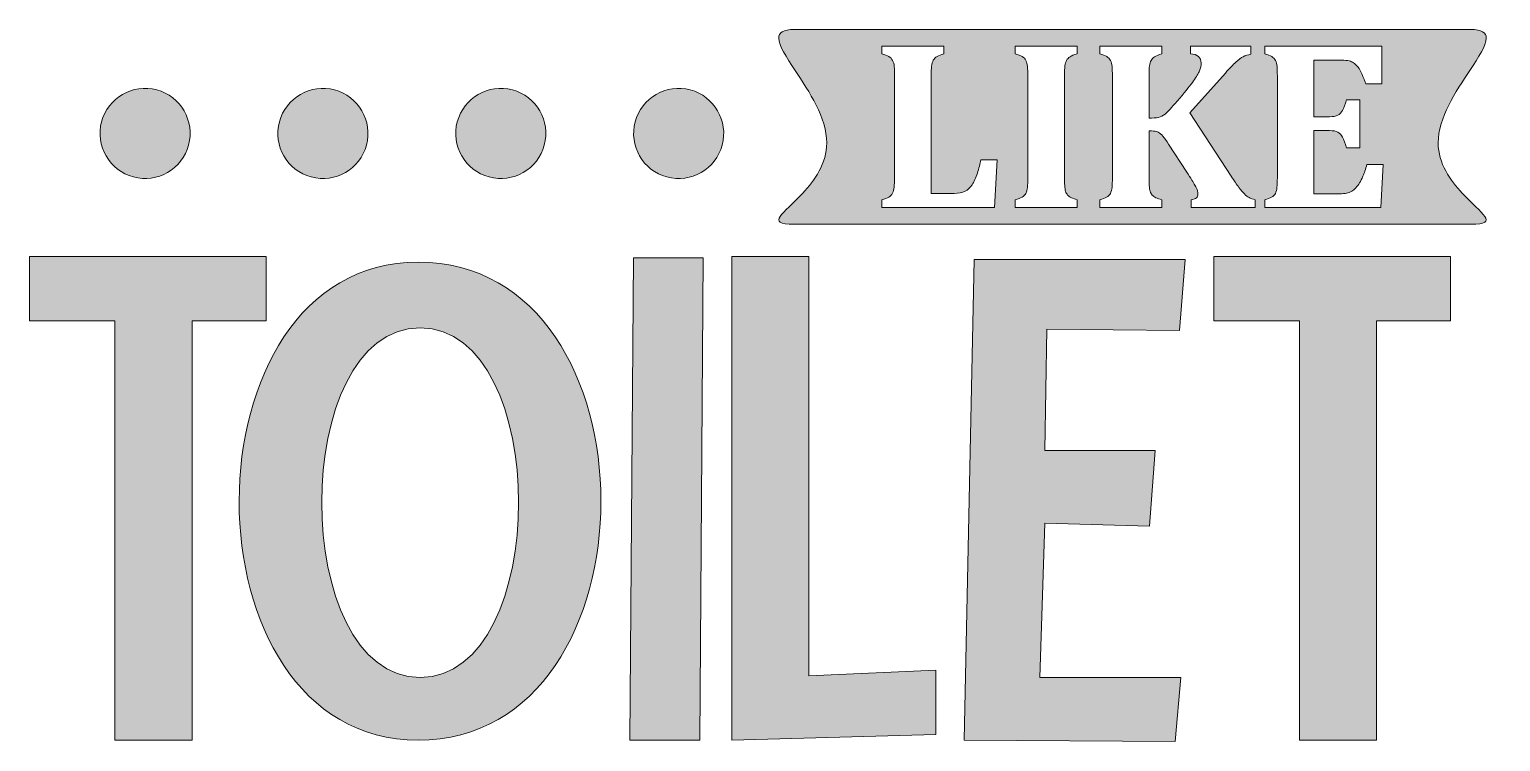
# Model space of a CAD drawing. Header units: inches. Extents: x 105 to 975, y -976 to -104.
# Drawn here: x 107.1 to 521.7, y -974.1 to -773.5 of the extents above; entities that cross this region are included whole.
import ezdxf

# ---------------------------------------------------------------- set-up
doc = ezdxf.new("R2010")
doc.units = ezdxf.units.IN
doc.header["$MEASUREMENT"] = 0
doc.layers.add('Layer 1', color=7, linetype='Continuous')

# ---------------------------------------------------------------- blocks, each defined once
blk = doc.blocks.new('block 2')
at = {"layer": 'Layer 1', "true_color": 0xffffff}
h = blk.add_hatch(color=7, dxfattribs=at)
h.dxf.hatch_style = 2
h.paths.add_polyline_path([(107.07, -837.47), (173.79, -837.47), (173.79, -855.56), (152.89, -855.56), (152.89, -973.73), (131.18, -973.73), (131.18, -855.56), (107.07, -855.56)])
h = blk.add_hatch(color=7, dxfattribs=at)
h.dxf.hatch_style = 2
h.paths.add_polyline_path([(305.02, -973.73), (305.02, -837.47), (326.72, -837.47), (326.72, -955.64), (362.49, -954.03), (362.49, -972.12)])
h = blk.add_hatch(color=7, dxfattribs=at)
h.dxf.hatch_style = 2
h.paths.add_polyline_path([(440.87, -837.47), (507.59, -837.47), (507.59, -855.56), (486.69, -855.56), (486.69, -973.73), (464.98, -973.73), (464.98, -855.56), (440.87, -855.56)])
h = blk.add_hatch(color=7, dxfattribs=at)
h.dxf.hatch_style = 2
edge = h.paths.add_edge_path()
edge.add_spline(control_points=[(216.6, -839.08), (285.32, -839.08), (285.32, -973.73), (216.6, -973.73), (149.27, -973.73), (149.47, -839.08), (216.6, -839.08)], knot_values=[0, 0, 0, 0, 1, 1, 1, 2, 2, 2, 2], degree=3, periodic=1)
edge = h.paths.add_edge_path()
edge.add_spline(control_points=[(217.2, -956.04), (254.18, -956.04), (254.18, -857.57), (217.2, -857.57), (180.22, -857.57), (180.22, -956.04), (217.2, -956.04)], knot_values=[0, 0, 0, 0, 1, 1, 1, 2, 2, 2, 2], degree=3, periodic=1)
h = blk.add_hatch(color=7, dxfattribs=at)
h.dxf.hatch_style = 2
h.paths.add_polyline_path([(277.29, -837.88), (296.98, -837.88), (295.98, -973.73), (276.28, -973.73)])
h = blk.add_hatch(color=7, dxfattribs=at)
h.dxf.hatch_style = 2
h.paths.add_polyline_path([(373.34, -838.28), (432.83, -838.28), (431.22, -858.37), (393.84, -857.97), (393.24, -892.14), (424.39, -892.14), (422.78, -913.44), (393.24, -912.64), (391.83, -956.04), (431.62, -956.04), (430.02, -974.13), (370.53, -973.73)])
at = {"layer": 'Layer 1', "lineweight": 0}
for points in [[(107.07, -837.47), (173.79, -837.47), (173.79, -855.56), (152.89, -855.56), (152.89, -973.73), (131.18, -973.73), (131.18, -855.56), (107.07, -855.56), (107.07, -837.47)], [(305.02, -973.73), (305.02, -837.47), (326.72, -837.47), (326.72, -955.64), (362.49, -954.03), (362.49, -972.12), (305.02, -973.73)], [(440.87, -837.47), (507.59, -837.47), (507.59, -855.56), (486.69, -855.56), (486.69, -973.73), (464.98, -973.73), (464.98, -855.56), (440.87, -855.56), (440.87, -837.47)], [(277.29, -837.88), (296.98, -837.88), (295.98, -973.73), (276.28, -973.73), (277.29, -837.88)], [(373.34, -838.28), (432.83, -838.28), (431.22, -858.37), (393.84, -857.97), (393.24, -892.14), (424.39, -892.14), (422.78, -913.44), (393.24, -912.64), (391.83, -956.04), (431.62, -956.04), (430.02, -974.13), (370.53, -973.73), (373.34, -838.28)]]:
    blk.add_lwpolyline(points, dxfattribs=at)
for points in [[(216.6, -839.08), (285.32, -839.08), (285.32, -973.73), (216.6, -973.73), (149.27, -973.73), (149.47, -839.08), (216.6, -839.08)], [(217.2, -956.04), (254.18, -956.04), (254.18, -857.57), (217.2, -857.57), (180.22, -857.57), (180.22, -956.04), (217.2, -956.04)]]:
    blk.add_open_spline(points, degree=3, knots=[0, 0, 0, 0, 1, 1, 1, 2, 2, 2, 2], dxfattribs=at)

msp = doc.modelspace()

# ---------------------------------------------------------------- hatches: boundary and pattern name
at = {"layer": 'Layer 1', "true_color": 0x020202}
h = msp.add_hatch(color=18, dxfattribs=at)
h.dxf.hatch_style = 2
edge = h.paths.add_edge_path()
edge.add_spline(control_points=[(510.91, -819.66), (507.52, -816.03), (504.11, -811.29), (504.11, -805.47), (504.11, -798.43), (509.09, -791), (513.01, -785.08), (515.56, -781.24), (517.65, -778.04), (517.65, -775.98), (517.65, -774.41), (516.43, -773.51), (513.26, -773.51), (513.26, -773.51), (322.65, -773.51), (322.65, -773.51), (319.48, -773.51), (318.26, -774.41), (318.26, -775.98), (318.26, -778.04), (320.35, -781.24), (322.89, -785.08), (326.81, -791), (331.79, -798.43), (331.79, -805.47), (331.79, -811.29), (328.39, -816.03), (325, -819.66), (319.59, -825.44), (314.2, -828.4), (322.65, -828.4), (322.65, -828.4), (513.26, -828.4), (513.26, -828.4), (521.7, -828.4), (516.31, -825.44), (510.91, -819.66)], knot_values=[0, 0, 0, 0, 1, 1, 1, 2, 2, 2, 3, 3, 3, 4, 4, 4, 5, 5, 5, 6, 6, 6, 7, 7, 7, 8, 8, 8, 9, 9, 9, 10, 10, 10, 11, 11, 11, 12, 12, 12, 12], degree=3, periodic=1)
edge = h.paths.add_edge_path()
edge.add_spline(control_points=[(379.05, -823.69), (379.05, -823.69), (347.32, -823.69), (347.32, -823.69), (347.32, -823.69), (347.32, -821.49), (347.32, -821.49), (348.14, -821.26), (348.79, -821.02), (349.26, -820.75), (349.74, -820.49), (350.1, -820.13), (350.33, -819.67), (350.56, -819.22), (350.71, -818.64), (350.78, -817.94), (350.85, -817.24), (350.88, -816.36), (350.88, -815.29), (350.88, -815.29), (350.88, -786.62), (350.88, -786.62), (350.88, -785.58), (350.85, -784.7), (350.8, -783.99), (350.74, -783.28), (350.6, -782.7), (350.36, -782.26), (350.13, -781.81), (349.78, -781.45), (349.3, -781.18), (348.82, -780.9), (348.16, -780.65), (347.32, -780.43), (347.32, -780.43), (347.32, -778.23), (347.32, -778.23), (347.32, -778.23), (364.8, -778.23), (364.8, -778.23), (364.8, -778.23), (364.8, -780.43), (364.8, -780.43), (364, -780.65), (363.37, -780.89), (362.9, -781.14), (362.44, -781.4), (362.08, -781.75), (361.82, -782.19), (361.56, -782.64), (361.4, -783.21), (361.32, -783.91), (361.24, -784.61), (361.2, -785.49), (361.2, -786.55), (361.2, -786.55), (361.2, -819.72), (361.2, -819.72), (361.2, -819.72), (367.66, -819.72), (367.66, -819.72), (368.95, -819.72), (369.98, -819.52), (370.76, -819.12), (371.54, -818.72), (372.21, -818.11), (372.78, -817.27), (373.34, -816.44), (373.83, -815.35), (374.24, -814.01), (374.65, -812.67), (374.98, -811.41), (375.22, -810.23), (375.22, -810.23), (379.79, -810.23), (379.79, -810.23), (379.79, -810.23), (379.05, -823.69), (379.05, -823.69)], knot_values=[0, 0, 0, 0, 1, 1, 1, 2, 2, 2, 3, 3, 3, 4, 4, 4, 5, 5, 5, 6, 6, 6, 7, 7, 7, 8, 8, 8, 9, 9, 9, 10, 10, 10, 11, 11, 11, 12, 12, 12, 13, 13, 13, 14, 14, 14, 15, 15, 15, 16, 16, 16, 17, 17, 17, 18, 18, 18, 19, 19, 19, 20, 20, 20, 21, 21, 21, 22, 22, 22, 23, 23, 23, 24, 24, 24, 25, 25, 25, 26, 26, 26, 26], degree=3, periodic=1)
edge = h.paths.add_edge_path()
edge.add_spline(control_points=[(402.36, -780.43), (401.45, -780.67), (400.78, -780.93), (400.35, -781.21), (399.92, -781.49), (399.59, -781.82), (399.37, -782.22), (399.15, -782.62), (398.99, -783.15), (398.9, -783.79), (398.81, -784.43), (398.77, -785.38), (398.77, -786.62), (398.77, -786.62), (398.77, -815.33), (398.77, -815.33), (398.77, -816.1), (398.79, -816.83), (398.84, -817.49), (398.88, -818.16), (398.97, -818.7), (399.1, -819.12), (399.24, -819.54), (399.43, -819.9), (399.68, -820.19), (399.94, -820.48), (400.29, -820.73), (400.73, -820.94), (401.18, -821.15), (401.72, -821.33), (402.36, -821.49), (402.36, -821.49), (402.36, -823.69), (402.36, -823.69), (402.36, -823.69), (384.88, -823.69), (384.88, -823.69), (384.88, -823.69), (384.88, -821.49), (384.88, -821.49), (385.7, -821.26), (386.35, -821.03), (386.83, -820.77), (387.31, -820.52), (387.66, -820.16), (387.9, -819.71), (388.13, -819.25), (388.28, -818.67), (388.34, -817.97), (388.41, -817.27), (388.45, -816.39), (388.45, -815.33), (388.45, -815.33), (388.45, -786.59), (388.45, -786.59), (388.45, -785.52), (388.42, -784.64), (388.36, -783.96), (388.31, -783.27), (388.16, -782.7), (387.93, -782.24), (387.7, -781.79), (387.34, -781.43), (386.86, -781.16), (386.39, -780.89), (385.72, -780.65), (384.88, -780.43), (384.88, -780.43), (384.88, -778.23), (384.88, -778.23), (384.88, -778.23), (402.36, -778.23), (402.36, -778.23), (402.36, -778.23), (402.36, -780.43), (402.36, -780.43)], knot_values=[0, 0, 0, 0, 1, 1, 1, 2, 2, 2, 3, 3, 3, 4, 4, 4, 5, 5, 5, 6, 6, 6, 7, 7, 7, 8, 8, 8, 9, 9, 9, 10, 10, 10, 11, 11, 11, 12, 12, 12, 13, 13, 13, 14, 14, 14, 15, 15, 15, 16, 16, 16, 17, 17, 17, 18, 18, 18, 19, 19, 19, 20, 20, 20, 21, 21, 21, 22, 22, 22, 23, 23, 23, 24, 24, 24, 25, 25, 25, 25], degree=3, periodic=1)
edge = h.paths.add_edge_path()
edge.add_spline(control_points=[(452.52, -823.69), (452.52, -823.69), (434.47, -823.69), (434.47, -823.69), (434.47, -823.69), (434.47, -821.49), (434.47, -821.49), (435.22, -821.38), (435.73, -821.19), (436, -820.94), (436.27, -820.68), (436.4, -820.34), (436.4, -819.92), (436.4, -819.57), (436.35, -819.22), (436.25, -818.87), (436.15, -818.53), (435.91, -818.02), (435.53, -817.36), (435.16, -816.69), (434.39, -815.47), (433.24, -813.69), (433.24, -813.69), (428.14, -805.84), (428.14, -805.84), (427.52, -804.88), (426.98, -804.14), (426.53, -803.6), (426.07, -803.07), (425.62, -802.69), (425.16, -802.46), (424.7, -802.22), (424.08, -802.11), (423.28, -802.11), (423.28, -802.11), (422.61, -802.11), (422.61, -802.11), (422.61, -802.11), (422.61, -815.33), (422.61, -815.33), (422.61, -816.1), (422.63, -816.83), (422.68, -817.49), (422.72, -818.16), (422.81, -818.7), (422.95, -819.12), (423.08, -819.54), (423.27, -819.9), (423.53, -820.19), (423.78, -820.48), (424.13, -820.73), (424.58, -820.94), (425.02, -821.15), (425.57, -821.33), (426.21, -821.49), (426.21, -821.49), (426.21, -823.69), (426.21, -823.69), (426.21, -823.69), (408.73, -823.69), (408.73, -823.69), (408.73, -823.69), (408.73, -821.49), (408.73, -821.49), (409.55, -821.26), (410.2, -821.03), (410.67, -820.77), (411.15, -820.52), (411.51, -820.16), (411.74, -819.71), (411.97, -819.25), (412.12, -818.67), (412.19, -817.97), (412.26, -817.27), (412.29, -816.39), (412.29, -815.33), (412.29, -815.33), (412.29, -786.62), (412.29, -786.62), (412.29, -785.58), (412.26, -784.7), (412.21, -783.99), (412.15, -783.28), (412.01, -782.7), (411.77, -782.26), (411.54, -781.81), (411.19, -781.45), (410.71, -781.18), (410.23, -780.9), (409.57, -780.65), (408.73, -780.43), (408.73, -780.43), (408.73, -778.23), (408.73, -778.23), (408.73, -778.23), (426.21, -778.23), (426.21, -778.23), (426.21, -778.23), (426.21, -780.43), (426.21, -780.43), (425.28, -780.67), (424.6, -780.94), (424.16, -781.23), (423.73, -781.51), (423.41, -781.86), (423.2, -782.26), (422.98, -782.66), (422.83, -783.17), (422.75, -783.79), (422.66, -784.41), (422.61, -785.36), (422.61, -786.62), (422.61, -786.62), (422.61, -798.48), (422.61, -798.48), (422.61, -798.48), (423.31, -798.48), (423.31, -798.48), (424.33, -798.48), (425.14, -798.36), (425.74, -798.14), (426.34, -797.92), (426.96, -797.52), (427.59, -796.94), (428.22, -796.37), (429.44, -795.02), (431.26, -792.9), (433.06, -790.78), (434.37, -789.15), (435.18, -788), (436, -786.86), (436.55, -785.92), (436.85, -785.17), (437.15, -784.43), (437.3, -783.69), (437.3, -782.96), (437.3, -782.18), (437.04, -781.57), (436.52, -781.13), (436, -780.68), (435.26, -780.45), (434.3, -780.43), (434.3, -780.43), (434.3, -778.23), (434.3, -778.23), (434.3, -778.23), (451.32, -778.23), (451.32, -778.23), (451.32, -778.23), (451.32, -780.49), (451.32, -780.49), (450.47, -780.65), (449.75, -780.88), (449.15, -781.19), (448.55, -781.5), (447.87, -782.01), (447.09, -782.71), (446.31, -783.41), (445.32, -784.43), (444.13, -785.79), (444.13, -785.79), (434.14, -796.98), (434.14, -796.98), (434.14, -796.98), (445.76, -814.83), (445.76, -814.83), (446.62, -816.16), (447.35, -817.22), (447.94, -818.01), (448.53, -818.79), (449.04, -819.41), (449.49, -819.86), (449.93, -820.3), (450.37, -820.64), (450.8, -820.87), (451.24, -821.1), (451.81, -821.32), (452.52, -821.52), (452.52, -821.52), (452.52, -823.69), (452.52, -823.69)], knot_values=[0, 0, 0, 0, 1, 1, 1, 2, 2, 2, 3, 3, 3, 4, 4, 4, 5, 5, 5, 6, 6, 6, 7, 7, 7, 8, 8, 8, 9, 9, 9, 10, 10, 10, 11, 11, 11, 12, 12, 12, 13, 13, 13, 14, 14, 14, 15, 15, 15, 16, 16, 16, 17, 17, 17, 18, 18, 18, 19, 19, 19, 20, 20, 20, 21, 21, 21, 22, 22, 22, 23, 23, 23, 24, 24, 24, 25, 25, 25, 26, 26, 26, 27, 27, 27, 28, 28, 28, 29, 29, 29, 30, 30, 30, 31, 31, 31, 32, 32, 32, 33, 33, 33, 34, 34, 34, 35, 35, 35, 36, 36, 36, 37, 37, 37, 38, 38, 38, 39, 39, 39, 40, 40, 40, 41, 41, 41, 42, 42, 42, 43, 43, 43, 44, 44, 44, 45, 45, 45, 46, 46, 46, 47, 47, 47, 48, 48, 48, 49, 49, 49, 50, 50, 50, 51, 51, 51, 52, 52, 52, 53, 53, 53, 54, 54, 54, 55, 55, 55, 56, 56, 56, 57, 57, 57, 58, 58, 58, 59, 59, 59, 60, 60, 60, 60], degree=3, periodic=1)
edge = h.paths.add_edge_path()
edge.add_spline(control_points=[(487.95, -823.69), (487.95, -823.69), (455.21, -823.69), (455.21, -823.69), (455.21, -823.69), (455.21, -821.49), (455.21, -821.49), (456.04, -821.26), (456.69, -821.03), (457.16, -820.77), (457.64, -820.52), (458, -820.16), (458.23, -819.71), (458.46, -819.25), (458.61, -818.67), (458.68, -817.97), (458.75, -817.27), (458.78, -816.39), (458.78, -815.33), (458.78, -815.33), (458.78, -786.62), (458.78, -786.62), (458.78, -785.58), (458.75, -784.7), (458.7, -783.99), (458.64, -783.28), (458.5, -782.7), (458.26, -782.26), (458.03, -781.81), (457.67, -781.45), (457.2, -781.18), (456.72, -780.9), (456.06, -780.65), (455.21, -780.43), (455.21, -780.43), (455.21, -778.23), (455.21, -778.23), (455.21, -778.23), (488.25, -778.23), (488.25, -778.23), (488.25, -778.23), (488.25, -788.82), (488.25, -788.82), (488.25, -788.82), (483.69, -788.82), (483.69, -788.82), (482.96, -786.71), (482.33, -785.28), (481.82, -784.54), (481.31, -783.8), (480.7, -783.21), (479.99, -782.77), (479.28, -782.34), (478.07, -782.13), (476.36, -782.13), (476.36, -782.13), (469.1, -782.13), (469.1, -782.13), (469.1, -782.13), (469.1, -798.11), (469.1, -798.11), (469.1, -798.11), (473.5, -798.11), (473.5, -798.11), (474.48, -798.11), (475.24, -797.97), (475.8, -797.69), (476.35, -797.42), (476.81, -796.96), (477.18, -796.31), (477.54, -795.67), (477.89, -794.67), (478.23, -793.31), (478.23, -793.31), (481.99, -793.31), (481.99, -793.31), (481.99, -793.31), (481.99, -806.83), (481.99, -806.83), (481.99, -806.83), (478.23, -806.83), (478.23, -806.83), (477.92, -805.55), (477.57, -804.56), (477.19, -803.89), (476.82, -803.21), (476.37, -802.73), (475.85, -802.44), (475.32, -802.15), (474.54, -802.01), (473.5, -802.01), (473.5, -802.01), (469.1, -802.01), (469.1, -802.01), (469.1, -802.01), (469.1, -819.79), (469.1, -819.79), (469.1, -819.79), (476.33, -819.79), (476.33, -819.79), (477.11, -819.79), (477.76, -819.74), (478.29, -819.64), (478.83, -819.54), (479.3, -819.37), (479.73, -819.12), (480.15, -818.88), (480.55, -818.55), (480.94, -818.12), (481.33, -817.7), (481.67, -817.25), (481.97, -816.76), (482.27, -816.27), (482.59, -815.63), (482.92, -814.83), (483.26, -814.03), (483.62, -812.93), (484.02, -811.53), (484.02, -811.53), (488.58, -811.53), (488.58, -811.53), (488.58, -811.53), (487.95, -823.69), (487.95, -823.69)], knot_values=[0, 0, 0, 0, 1, 1, 1, 2, 2, 2, 3, 3, 3, 4, 4, 4, 5, 5, 5, 6, 6, 6, 7, 7, 7, 8, 8, 8, 9, 9, 9, 10, 10, 10, 11, 11, 11, 12, 12, 12, 13, 13, 13, 14, 14, 14, 15, 15, 15, 16, 16, 16, 17, 17, 17, 18, 18, 18, 19, 19, 19, 20, 20, 20, 21, 21, 21, 22, 22, 22, 23, 23, 23, 24, 24, 24, 25, 25, 25, 26, 26, 26, 27, 27, 27, 28, 28, 28, 29, 29, 29, 30, 30, 30, 31, 31, 31, 32, 32, 32, 33, 33, 33, 34, 34, 34, 35, 35, 35, 36, 36, 36, 37, 37, 37, 38, 38, 38, 39, 39, 39, 40, 40, 40, 41, 41, 41, 41], degree=3, periodic=1)
at = {"layer": 'Layer 1', "true_color": 0xffffff}
h = msp.add_hatch(color=7, dxfattribs=at)
h.dxf.hatch_style = 2
edge = h.paths.add_edge_path()
edge.add_spline(control_points=[(142.94, -790.55), (149.71, -792.36), (153.73, -799.32), (151.92, -806.1), (150.11, -812.87), (143.15, -816.89), (136.38, -815.08), (129.6, -813.26), (125.58, -806.3), (127.4, -799.53), (129.21, -792.76), (136.17, -788.74), (142.94, -790.55)], knot_values=[0, 0, 0, 0, 1, 1, 1, 2, 2, 2, 3, 3, 3, 4, 4, 4, 4], degree=3, periodic=1)
h = msp.add_hatch(color=7, dxfattribs=at)
h.dxf.hatch_style = 2
edge = h.paths.add_edge_path()
edge.add_spline(control_points=[(193.07, -790.55), (199.84, -792.36), (203.86, -799.32), (202.05, -806.1), (200.24, -812.87), (193.28, -816.89), (186.5, -815.08), (179.73, -813.26), (175.71, -806.3), (177.52, -799.53), (179.34, -792.76), (186.3, -788.74), (193.07, -790.55)], knot_values=[0, 0, 0, 0, 1, 1, 1, 2, 2, 2, 3, 3, 3, 4, 4, 4, 4], degree=3, periodic=1)
h = msp.add_hatch(color=7, dxfattribs=at)
h.dxf.hatch_style = 2
edge = h.paths.add_edge_path()
edge.add_spline(control_points=[(243.2, -790.55), (249.97, -792.36), (253.99, -799.32), (252.18, -806.1), (250.36, -812.87), (243.41, -816.89), (236.63, -815.08), (229.86, -813.26), (225.84, -806.3), (227.65, -799.53), (229.47, -792.76), (236.43, -788.74), (243.2, -790.55)], knot_values=[0, 0, 0, 0, 1, 1, 1, 2, 2, 2, 3, 3, 3, 4, 4, 4, 4], degree=3, periodic=1)
h = msp.add_hatch(color=7, dxfattribs=at)
h.dxf.hatch_style = 2
edge = h.paths.add_edge_path()
edge.add_spline(control_points=[(293.33, -790.55), (300.1, -792.36), (304.12, -799.32), (302.31, -806.1), (300.49, -812.87), (293.53, -816.89), (286.76, -815.08), (279.99, -813.26), (275.97, -806.3), (277.78, -799.53), (279.6, -792.76), (286.55, -788.74), (293.33, -790.55)], knot_values=[0, 0, 0, 0, 1, 1, 1, 2, 2, 2, 3, 3, 3, 4, 4, 4, 4], degree=3, periodic=1)

# ---------------------------------------------------------------- linework, layer by layer
at = {"layer": 'Layer 1', "lineweight": 0}
for points, knots in [([(510.91, -819.66), (507.52, -816.03), (504.11, -811.29), (504.11, -805.47), (504.11, -798.43), (509.09, -791), (513.01, -785.08), (515.56, -781.24), (517.65, -778.04), (517.65, -775.98), (517.65, -774.41), (516.43, -773.51), (513.26, -773.51), (513.26, -773.51), (322.65, -773.51), (322.65, -773.51), (319.48, -773.51), (318.26, -774.41), (318.26, -775.98), (318.26, -778.04), (320.35, -781.24), (322.89, -785.08), (326.81, -791), (331.79, -798.43), (331.79, -805.47), (331.79, -811.29), (328.39, -816.03), (325, -819.66), (319.59, -825.44), (314.2, -828.4), (322.65, -828.4), (322.65, -828.4), (513.26, -828.4), (513.26, -828.4), (521.7, -828.4), (516.31, -825.44), (510.91, -819.66)], [0, 0, 0, 0, 1, 1, 1, 2, 2, 2, 3, 3, 3, 4, 4, 4, 5, 5, 5, 6, 6, 6, 7, 7, 7, 8, 8, 8, 9, 9, 9, 10, 10, 10, 11, 11, 11, 12, 12, 12, 12]), ([(379.05, -823.69), (379.05, -823.69), (347.32, -823.69), (347.32, -823.69), (347.32, -823.69), (347.32, -821.49), (347.32, -821.49), (348.14, -821.26), (348.79, -821.02), (349.26, -820.75), (349.74, -820.49), (350.1, -820.13), (350.33, -819.67), (350.56, -819.22), (350.71, -818.64), (350.78, -817.94), (350.85, -817.24), (350.88, -816.36), (350.88, -815.29), (350.88, -815.29), (350.88, -786.62), (350.88, -786.62), (350.88, -785.58), (350.85, -784.7), (350.8, -783.99), (350.74, -783.28), (350.6, -782.7), (350.36, -782.26), (350.13, -781.81), (349.78, -781.45), (349.3, -781.18), (348.82, -780.9), (348.16, -780.65), (347.32, -780.43), (347.32, -780.43), (347.32, -778.23), (347.32, -778.23), (347.32, -778.23), (364.8, -778.23), (364.8, -778.23), (364.8, -778.23), (364.8, -780.43), (364.8, -780.43), (364, -780.65), (363.37, -780.89), (362.9, -781.14), (362.44, -781.4), (362.08, -781.75), (361.82, -782.19), (361.56, -782.64), (361.4, -783.21), (361.32, -783.91), (361.24, -784.61), (361.2, -785.49), (361.2, -786.55), (361.2, -786.55), (361.2, -819.72), (361.2, -819.72), (361.2, -819.72), (367.66, -819.72), (367.66, -819.72), (368.95, -819.72), (369.98, -819.52), (370.76, -819.12), (371.54, -818.72), (372.21, -818.11), (372.78, -817.27), (373.34, -816.44), (373.83, -815.35), (374.24, -814.01), (374.65, -812.67), (374.98, -811.41), (375.22, -810.23), (375.22, -810.23), (379.79, -810.23), (379.79, -810.23), (379.79, -810.23), (379.05, -823.69), (379.05, -823.69)], [0, 0, 0, 0, 1, 1, 1, 2, 2, 2, 3, 3, 3, 4, 4, 4, 5, 5, 5, 6, 6, 6, 7, 7, 7, 8, 8, 8, 9, 9, 9, 10, 10, 10, 11, 11, 11, 12, 12, 12, 13, 13, 13, 14, 14, 14, 15, 15, 15, 16, 16, 16, 17, 17, 17, 18, 18, 18, 19, 19, 19, 20, 20, 20, 21, 21, 21, 22, 22, 22, 23, 23, 23, 24, 24, 24, 25, 25, 25, 26, 26, 26, 26]), ([(402.36, -780.43), (401.45, -780.67), (400.78, -780.93), (400.35, -781.21), (399.92, -781.49), (399.59, -781.82), (399.37, -782.22), (399.15, -782.62), (398.99, -783.15), (398.9, -783.79), (398.81, -784.43), (398.77, -785.38), (398.77, -786.62), (398.77, -786.62), (398.77, -815.33), (398.77, -815.33), (398.77, -816.1), (398.79, -816.83), (398.84, -817.49), (398.88, -818.16), (398.97, -818.7), (399.1, -819.12), (399.24, -819.54), (399.43, -819.9), (399.68, -820.19), (399.94, -820.48), (400.29, -820.73), (400.73, -820.94), (401.18, -821.15), (401.72, -821.33), (402.36, -821.49), (402.36, -821.49), (402.36, -823.69), (402.36, -823.69), (402.36, -823.69), (384.88, -823.69), (384.88, -823.69), (384.88, -823.69), (384.88, -821.49), (384.88, -821.49), (385.7, -821.26), (386.35, -821.03), (386.83, -820.77), (387.31, -820.52), (387.66, -820.16), (387.9, -819.71), (388.13, -819.25), (388.28, -818.67), (388.34, -817.97), (388.41, -817.27), (388.45, -816.39), (388.45, -815.33), (388.45, -815.33), (388.45, -786.59), (388.45, -786.59), (388.45, -785.52), (388.42, -784.64), (388.36, -783.96), (388.31, -783.27), (388.16, -782.7), (387.93, -782.24), (387.7, -781.79), (387.34, -781.43), (386.86, -781.16), (386.39, -780.89), (385.72, -780.65), (384.88, -780.43), (384.88, -780.43), (384.88, -778.23), (384.88, -778.23), (384.88, -778.23), (402.36, -778.23), (402.36, -778.23), (402.36, -778.23), (402.36, -780.43), (402.36, -780.43)], [0, 0, 0, 0, 1, 1, 1, 2, 2, 2, 3, 3, 3, 4, 4, 4, 5, 5, 5, 6, 6, 6, 7, 7, 7, 8, 8, 8, 9, 9, 9, 10, 10, 10, 11, 11, 11, 12, 12, 12, 13, 13, 13, 14, 14, 14, 15, 15, 15, 16, 16, 16, 17, 17, 17, 18, 18, 18, 19, 19, 19, 20, 20, 20, 21, 21, 21, 22, 22, 22, 23, 23, 23, 24, 24, 24, 25, 25, 25, 25]), ([(452.52, -823.69), (452.52, -823.69), (434.47, -823.69), (434.47, -823.69), (434.47, -823.69), (434.47, -821.49), (434.47, -821.49), (435.22, -821.38), (435.73, -821.19), (436, -820.94), (436.27, -820.68), (436.4, -820.34), (436.4, -819.92), (436.4, -819.57), (436.35, -819.22), (436.25, -818.87), (436.15, -818.53), (435.91, -818.02), (435.53, -817.36), (435.16, -816.69), (434.39, -815.47), (433.24, -813.69), (433.24, -813.69), (428.14, -805.84), (428.14, -805.84), (427.52, -804.88), (426.98, -804.14), (426.53, -803.6), (426.07, -803.07), (425.62, -802.69), (425.16, -802.46), (424.7, -802.22), (424.08, -802.11), (423.28, -802.11), (423.28, -802.11), (422.61, -802.11), (422.61, -802.11), (422.61, -802.11), (422.61, -815.33), (422.61, -815.33), (422.61, -816.1), (422.63, -816.83), (422.68, -817.49), (422.72, -818.16), (422.81, -818.7), (422.95, -819.12), (423.08, -819.54), (423.27, -819.9), (423.53, -820.19), (423.78, -820.48), (424.13, -820.73), (424.58, -820.94), (425.02, -821.15), (425.57, -821.33), (426.21, -821.49), (426.21, -821.49), (426.21, -823.69), (426.21, -823.69), (426.21, -823.69), (408.73, -823.69), (408.73, -823.69), (408.73, -823.69), (408.73, -821.49), (408.73, -821.49), (409.55, -821.26), (410.2, -821.03), (410.67, -820.77), (411.15, -820.52), (411.51, -820.16), (411.74, -819.71), (411.97, -819.25), (412.12, -818.67), (412.19, -817.97), (412.26, -817.27), (412.29, -816.39), (412.29, -815.33), (412.29, -815.33), (412.29, -786.62), (412.29, -786.62), (412.29, -785.58), (412.26, -784.7), (412.21, -783.99), (412.15, -783.28), (412.01, -782.7), (411.77, -782.26), (411.54, -781.81), (411.19, -781.45), (410.71, -781.18), (410.23, -780.9), (409.57, -780.65), (408.73, -780.43), (408.73, -780.43), (408.73, -778.23), (408.73, -778.23), (408.73, -778.23), (426.21, -778.23), (426.21, -778.23), (426.21, -778.23), (426.21, -780.43), (426.21, -780.43), (425.28, -780.67), (424.6, -780.94), (424.16, -781.23), (423.73, -781.51), (423.41, -781.86), (423.2, -782.26), (422.98, -782.66), (422.83, -783.17), (422.75, -783.79), (422.66, -784.41), (422.61, -785.36), (422.61, -786.62), (422.61, -786.62), (422.61, -798.48), (422.61, -798.48), (422.61, -798.48), (423.31, -798.48), (423.31, -798.48), (424.33, -798.48), (425.14, -798.36), (425.74, -798.14), (426.34, -797.92), (426.96, -797.52), (427.59, -796.94), (428.22, -796.37), (429.44, -795.02), (431.26, -792.9), (433.06, -790.78), (434.37, -789.15), (435.18, -788), (436, -786.86), (436.55, -785.92), (436.85, -785.17), (437.15, -784.43), (437.3, -783.69), (437.3, -782.96), (437.3, -782.18), (437.04, -781.57), (436.52, -781.13), (436, -780.68), (435.26, -780.45), (434.3, -780.43), (434.3, -780.43), (434.3, -778.23), (434.3, -778.23), (434.3, -778.23), (451.32, -778.23), (451.32, -778.23), (451.32, -778.23), (451.32, -780.49), (451.32, -780.49), (450.47, -780.65), (449.75, -780.88), (449.15, -781.19), (448.55, -781.5), (447.87, -782.01), (447.09, -782.71), (446.31, -783.41), (445.32, -784.43), (444.13, -785.79), (444.13, -785.79), (434.14, -796.98), (434.14, -796.98), (434.14, -796.98), (445.76, -814.83), (445.76, -814.83), (446.62, -816.16), (447.35, -817.22), (447.94, -818.01), (448.53, -818.79), (449.04, -819.41), (449.49, -819.86), (449.93, -820.3), (450.37, -820.64), (450.8, -820.87), (451.24, -821.1), (451.81, -821.32), (452.52, -821.52), (452.52, -821.52), (452.52, -823.69), (452.52, -823.69)], [0, 0, 0, 0, 1, 1, 1, 2, 2, 2, 3, 3, 3, 4, 4, 4, 5, 5, 5, 6, 6, 6, 7, 7, 7, 8, 8, 8, 9, 9, 9, 10, 10, 10, 11, 11, 11, 12, 12, 12, 13, 13, 13, 14, 14, 14, 15, 15, 15, 16, 16, 16, 17, 17, 17, 18, 18, 18, 19, 19, 19, 20, 20, 20, 21, 21, 21, 22, 22, 22, 23, 23, 23, 24, 24, 24, 25, 25, 25, 26, 26, 26, 27, 27, 27, 28, 28, 28, 29, 29, 29, 30, 30, 30, 31, 31, 31, 32, 32, 32, 33, 33, 33, 34, 34, 34, 35, 35, 35, 36, 36, 36, 37, 37, 37, 38, 38, 38, 39, 39, 39, 40, 40, 40, 41, 41, 41, 42, 42, 42, 43, 43, 43, 44, 44, 44, 45, 45, 45, 46, 46, 46, 47, 47, 47, 48, 48, 48, 49, 49, 49, 50, 50, 50, 51, 51, 51, 52, 52, 52, 53, 53, 53, 54, 54, 54, 55, 55, 55, 56, 56, 56, 57, 57, 57, 58, 58, 58, 59, 59, 59, 60, 60, 60, 60]), ([(487.95, -823.69), (487.95, -823.69), (455.21, -823.69), (455.21, -823.69), (455.21, -823.69), (455.21, -821.49), (455.21, -821.49), (456.04, -821.26), (456.69, -821.03), (457.16, -820.77), (457.64, -820.52), (458, -820.16), (458.23, -819.71), (458.46, -819.25), (458.61, -818.67), (458.68, -817.97), (458.75, -817.27), (458.78, -816.39), (458.78, -815.33), (458.78, -815.33), (458.78, -786.62), (458.78, -786.62), (458.78, -785.58), (458.75, -784.7), (458.7, -783.99), (458.64, -783.28), (458.5, -782.7), (458.26, -782.26), (458.03, -781.81), (457.67, -781.45), (457.2, -781.18), (456.72, -780.9), (456.06, -780.65), (455.21, -780.43), (455.21, -780.43), (455.21, -778.23), (455.21, -778.23), (455.21, -778.23), (488.25, -778.23), (488.25, -778.23), (488.25, -778.23), (488.25, -788.82), (488.25, -788.82), (488.25, -788.82), (483.69, -788.82), (483.69, -788.82), (482.96, -786.71), (482.33, -785.28), (481.82, -784.54), (481.31, -783.8), (480.7, -783.21), (479.99, -782.77), (479.28, -782.34), (478.07, -782.13), (476.36, -782.13), (476.36, -782.13), (469.1, -782.13), (469.1, -782.13), (469.1, -782.13), (469.1, -798.11), (469.1, -798.11), (469.1, -798.11), (473.5, -798.11), (473.5, -798.11), (474.48, -798.11), (475.24, -797.97), (475.8, -797.69), (476.35, -797.42), (476.81, -796.96), (477.18, -796.31), (477.54, -795.67), (477.89, -794.67), (478.23, -793.31), (478.23, -793.31), (481.99, -793.31), (481.99, -793.31), (481.99, -793.31), (481.99, -806.83), (481.99, -806.83), (481.99, -806.83), (478.23, -806.83), (478.23, -806.83), (477.92, -805.55), (477.57, -804.56), (477.19, -803.89), (476.82, -803.21), (476.37, -802.73), (475.85, -802.44), (475.32, -802.15), (474.54, -802.01), (473.5, -802.01), (473.5, -802.01), (469.1, -802.01), (469.1, -802.01), (469.1, -802.01), (469.1, -819.79), (469.1, -819.79), (469.1, -819.79), (476.33, -819.79), (476.33, -819.79), (477.11, -819.79), (477.76, -819.74), (478.29, -819.64), (478.83, -819.54), (479.3, -819.37), (479.73, -819.12), (480.15, -818.88), (480.55, -818.55), (480.94, -818.12), (481.33, -817.7), (481.67, -817.25), (481.97, -816.76), (482.27, -816.27), (482.59, -815.63), (482.92, -814.83), (483.26, -814.03), (483.62, -812.93), (484.02, -811.53), (484.02, -811.53), (488.58, -811.53), (488.58, -811.53), (488.58, -811.53), (487.95, -823.69), (487.95, -823.69)], [0, 0, 0, 0, 1, 1, 1, 2, 2, 2, 3, 3, 3, 4, 4, 4, 5, 5, 5, 6, 6, 6, 7, 7, 7, 8, 8, 8, 9, 9, 9, 10, 10, 10, 11, 11, 11, 12, 12, 12, 13, 13, 13, 14, 14, 14, 15, 15, 15, 16, 16, 16, 17, 17, 17, 18, 18, 18, 19, 19, 19, 20, 20, 20, 21, 21, 21, 22, 22, 22, 23, 23, 23, 24, 24, 24, 25, 25, 25, 26, 26, 26, 27, 27, 27, 28, 28, 28, 29, 29, 29, 30, 30, 30, 31, 31, 31, 32, 32, 32, 33, 33, 33, 34, 34, 34, 35, 35, 35, 36, 36, 36, 37, 37, 37, 38, 38, 38, 39, 39, 39, 40, 40, 40, 41, 41, 41, 41]), ([(142.94, -790.55), (149.71, -792.36), (153.73, -799.32), (151.92, -806.1), (150.11, -812.87), (143.15, -816.89), (136.38, -815.08), (129.6, -813.26), (125.58, -806.3), (127.4, -799.53), (129.21, -792.76), (136.17, -788.74), (142.94, -790.55)], [0, 0, 0, 0, 1, 1, 1, 2, 2, 2, 3, 3, 3, 4, 4, 4, 4]), ([(193.07, -790.55), (199.84, -792.36), (203.86, -799.32), (202.05, -806.1), (200.24, -812.87), (193.28, -816.89), (186.5, -815.08), (179.73, -813.26), (175.71, -806.3), (177.52, -799.53), (179.34, -792.76), (186.3, -788.74), (193.07, -790.55)], [0, 0, 0, 0, 1, 1, 1, 2, 2, 2, 3, 3, 3, 4, 4, 4, 4]), ([(243.2, -790.55), (249.97, -792.36), (253.99, -799.32), (252.18, -806.1), (250.36, -812.87), (243.41, -816.89), (236.63, -815.08), (229.86, -813.26), (225.84, -806.3), (227.65, -799.53), (229.47, -792.76), (236.43, -788.74), (243.2, -790.55)], [0, 0, 0, 0, 1, 1, 1, 2, 2, 2, 3, 3, 3, 4, 4, 4, 4]), ([(293.33, -790.55), (300.1, -792.36), (304.12, -799.32), (302.31, -806.1), (300.49, -812.87), (293.53, -816.89), (286.76, -815.08), (279.99, -813.26), (275.97, -806.3), (277.78, -799.53), (279.6, -792.76), (286.55, -788.74), (293.33, -790.55)], [0, 0, 0, 0, 1, 1, 1, 2, 2, 2, 3, 3, 3, 4, 4, 4, 4])]:
    msp.add_open_spline(points, degree=3, knots=knots, dxfattribs=at)

# ---------------------------------------------------------------- block references
at = {"layer": 'Layer 1'}
msp.add_blockref('block 2', (0, 0), dxfattribs=at)

doc.saveas('drawing.dxf')
